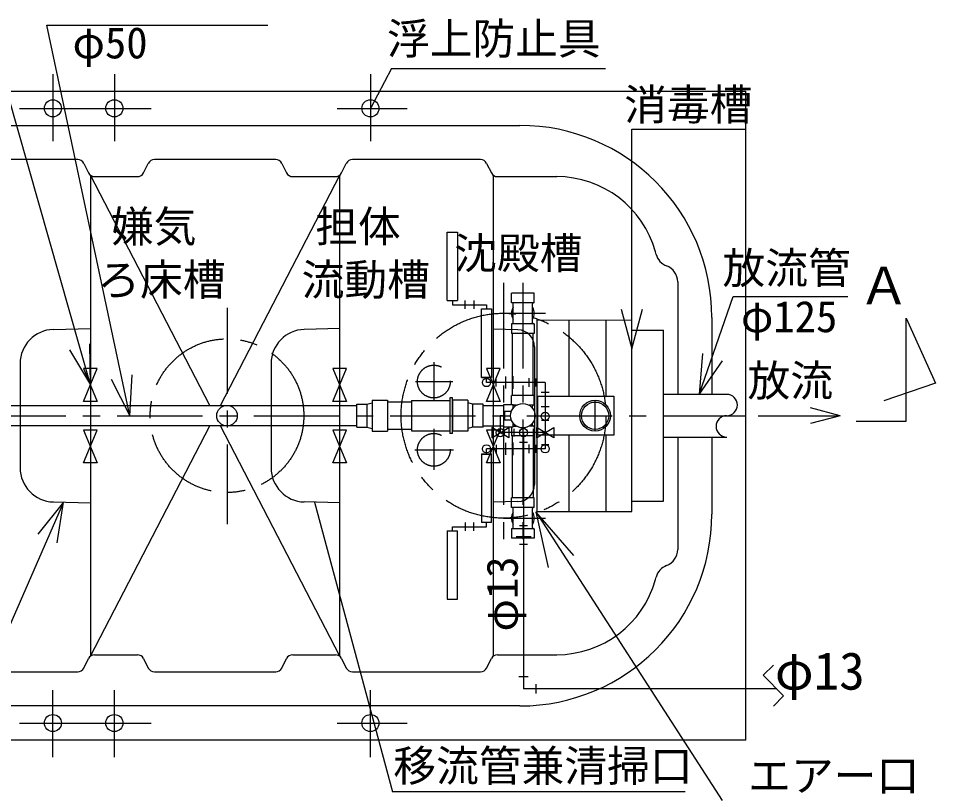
# Model space of a CAD drawing. Units: millimetres, scale not verified. Extents: x -14850 to 14850, y -10500 to 10500.
# Drawn here: x -9341 to -6654, y -257 to 2013 of the extents above; entities that cross this region are included whole.
import ezdxf
from ezdxf.enums import TextEntityAlignment as Align

# ---------------------------------------------------------------- set-up
doc = ezdxf.new("R2010")
doc.units = ezdxf.units.MM
doc.header["$LTSCALE"] = 50
doc.linetypes.add('CHAIN1', pattern=[8, 5, -1, 1, -1])
doc.linetypes.add('LONG_DASHED1', pattern=[7, 6, -1])
for name, color, linetype, lineweight in [('0-0_機器', 2, 'Continuous', 25), ('0-1_空気管', 3, 'Continuous', 25), ('0-3_文字', 5, 'Continuous', 25), ('0-4_製作', 5, 'Continuous', 25)]:
    doc.layers.add(name, color=color, linetype=linetype, lineweight=lineweight)
doc.styles.add('ＭＳ ゴシック', font='')
doc.styles.get('ＭＳ ゴシック').set_extended_font_data('MS Gothic')

msp = doc.modelspace()

# ---------------------------------------------------------------- linework, layer by layer
at = {"layer": '0-0_機器'}
for p in [(-10209.97, 1799.44), (-7209.97, -100.56)]:
    msp.add_line(p, (-7209.97, 1799.44), dxfattribs=at)
at = {"layer": '0-0_機器', "color": 3}
for p, q in [((-6740.84, 833.74), (-6740.84, 1135.25)), ((-6887.2, 833.74), (-6740.84, 833.74))]:
    msp.add_line(p, q, dxfattribs=at)
at = {"layer": '0-0_機器'}
msp.add_lwpolyline([(-7209.97, -100.56), (-10209.97, -100.56), (-10209.97, 1799.44)], dxfattribs=at)
at = {"layer": '0-0_機器', "color": 3}
msp.add_lwpolyline([(-6740.84, 1135.25), (-6654.32, 944.91), (-6805.72, 893.01)], dxfattribs=at)
at = {"layer": '0-1_空気管'}
for p, q in [((-9014.52, 849.43), (-9257.78, 1992.54)), ((-9257.78, 1992.54), (-8610.26, 1992.54)), ((-9640.88, 1699.44), (-7871.97, 1699.44)), ((-7544.19, 569.28), (-7544.19, 1688.22)), ((-7544.19, 1688.22), (-7209.97, 1688.22)), ((-9167.33, 1599.44), (-9640.88, 1599.44)), ((-9149.44, 1588.38), (-9135.5, 1560.49)), ((-8974.44, 1560.49), (-8960.5, 1588.38)), ((-8587.33, 1599.44), (-8942.61, 1599.44)), ((-8569.44, 1588.38), (-8555.5, 1560.49)), ((-8394.44, 1560.49), (-8380.5, 1588.38)), ((-7987.33, 1599.44), (-8362.61, 1599.44)), ((-7969.44, 1588.38), (-7955.5, 1560.49)), ((-9129.97, 1553.71), (-9129.97, 145.16)), ((-8780.52, 879.44), (-9129.97, 1553.71)), ((-9117.61, 1549.44), (-8992.33, 1549.44)), ((-8749.42, 879.44), (-8399.97, 1553.71)), ((-8537.61, 1549.44), (-8409, 1549.44)), ((-8399.97, 145.16), (-8399.97, 1553.71)), ((-7949.97, 1553.71), (-7949.97, 145.16)), ((-7937.61, 1549.44), (-7764.29, 1549.44)), ((-8084.97, 1186.44), (-8084.97, 1386.44)), ((-8084.97, 1386.44), (-8054.97, 1386.44)), ((-8054.97, 1386.44), (-8054.97, 1186.44)), ((-7409.97, 1241.36), (-7409.97, 911.94)), ((-8084.97, 1186.44), (-8054.97, 1186.44)), ((-8069.97, 1186.44), (-8069.97, 1174.43)), ((-8032.47, 1162.44), (-8032.47, 1186.44)), ((-8007.47, 1186.44), (-8007.47, 1162.44)), ((-7829.97, 1208.44), (-7896.97, 1208.44)), ((-7896.97, 1180.34), (-7896.97, 1208.44)), ((-7829.97, 1180.34), (-7829.97, 1208.44)), ((-7347.37, 911.94), (-7247.41, 1198.81)), ((-7247.41, 1198.81), (-6912.02, 1198.81)), ((-8069.97, 1174.43), (-7969.97, 1174.43)), ((-7984.97, 960.94), (-7984.97, 1162.44)), ((-7984.97, 1162.44), (-7954.97, 1162.44)), ((-7969.97, 1174.43), (-7969.97, 1162.44)), ((-7954.97, 1162.44), (-7954.97, 960.94)), ((-7829.97, 1180.34), (-7896.97, 1180.34)), ((-7892.08, 1121.63), (-7892.08, 1177.24)), ((-7834.87, 1121.63), (-7834.87, 1177.24)), ((-7821.95, 1129.9), (-7544.19, 1129.59)), ((-7821.95, 568.97), (-7821.95, 1129.9)), ((-7727.93, 906.94), (-7727.93, 1129.8)), ((-7620.53, 1129.68), (-7620.53, 906.94)), ((-7309.97, 1137.44), (-7309.97, 911.94)), ((-9238.59, 1101.99), (-9129.97, 1104.83)), ((-8399.97, 1104.7), (-8503.59, 1101.99)), ((-7877.66, 1100.71), (-7949.97, 1102.6)), ((-7896.97, 1118.53), (-7896.97, 1090.43)), ((-7829.97, 1118.53), (-7896.97, 1118.53)), ((-7829.97, 1118.53), (-7829.97, 1090.43)), ((-7829.97, 1090.43), (-7896.97, 1090.43)), ((-7893.47, 908.44), (-7893.47, 1090.43)), ((-7833.47, 908.44), (-7833.47, 1090.43)), ((-7544.19, 1099.59), (-7451.03, 1099.59)), ((-7451.03, 599.28), (-7451.03, 1099.59)), ((-7828.97, 1050.73), (-7828.97, 648.14)), ((-9335.97, 1002.02), (-9335.97, 696.85)), ((-8600.97, 1002.02), (-8600.97, 696.85)), ((-7984.97, 962.43), (-7954.97, 962.43)), ((-7984.97, 960.94), (-7954.97, 960.94)), ((-7969.97, 946.44), (-7969.97, 960.94)), ((-7797.97, 946.44), (-7969.97, 946.44)), ((-7941.91, 934.93), (-7941.91, 957.94)), ((-7913.97, 963.94), (-7913.97, 928.94)), ((-7892.97, 964.94), (-7892.97, 927.94)), ((-7845.97, 958.94), (-7845.97, 933.93)), ((-7825.97, 957.94), (-7825.97, 934.93)), ((-7797.97, 946.44), (-7797.97, 752.43)), ((-7809.47, 918.43), (-7786.47, 918.43)), ((-8304.97, 894.44), (-8259.97, 894.44)), ((-8304.97, 894.44), (-8304.97, 804.43)), ((-8259.97, 894.44), (-8259.97, 804.43)), ((-8189.97, 889.44), (-8259.97, 889.44)), ((-8189.97, 893.93), (-8077.47, 893.93)), ((-8189.97, 893.93), (-8189.97, 804.94)), ((-8069.97, 797.43), (-8069.97, 901.44)), ((-8024.97, 894.44), (-8069.97, 894.44)), ((-8024.97, 894.44), (-8024.97, 804.43)), ((-7829.97, 908.44), (-7896.97, 908.44)), ((-7896.97, 882.19), (-7896.97, 908.44)), ((-7829.97, 880.34), (-7829.97, 908.44)), ((-7819.95, 791.94), (-7819.95, 906.94)), ((-7819.95, 906.94), (-7596.95, 906.94)), ((-7596.95, 906.94), (-7596.95, 791.94)), ((-7266.22, 911.94), (-7451.03, 911.94)), ((-9709.97, 879.44), (-8349.97, 879.44)), ((-8349.97, 815.94), (-8349.97, 882.93)), ((-8319.97, 882.93), (-8319.97, 815.94)), ((-8009.97, 815.94), (-8009.97, 882.93)), ((-7979.97, 815.94), (-7979.97, 882.93)), ((-7979.97, 879.44), (-7919.47, 879.44)), ((-7919.47, 816.68), (-7919.47, 881.89)), ((-7919.17, 882.19), (-7891.97, 882.19)), ((-7891.97, 871.25), (-7891.97, 882.19)), ((-7881.72, 880.34), (-7891.97, 880.34)), ((-7891.97, 879.93), (-7882.39, 879.93)), ((-7829.97, 880.34), (-7845.22, 880.34)), ((-7834.87, 871.11), (-7834.87, 877.24)), ((-7786.47, 875.44), (-7809.47, 875.44)), ((-7929.47, 849.43), (-7929.47, 799.94)), ((-7917.47, 849.43), (-7929.47, 849.43)), ((-7786.97, 835.44), (-7808.97, 835.44)), ((-8349.97, 819.44), (-9709.97, 819.44)), ((-9129.97, 145.16), (-8780.52, 819.44)), ((-8399.97, 145.16), (-8749.42, 819.44)), ((-8189.97, 809.43), (-8259.97, 809.43)), ((-7979.97, 819.44), (-7919.47, 819.44)), ((-7919.47, 818.97), (-7941.47, 818.97)), ((-7896.97, 816.68), (-7896.97, 790.43)), ((-7891.97, 818.94), (-7882.39, 818.94)), ((-7881.72, 818.53), (-7891.97, 818.53)), ((-7889.47, 811.43), (-7889.47, 788.44)), ((-7829.97, 818.53), (-7845.22, 818.53)), ((-7834.87, 821.63), (-7834.87, 827.76)), ((-7833.47, 811.43), (-7833.47, 608.44)), ((-7829.97, 818.53), (-7829.97, 790.43)), ((-8304.97, 804.43), (-8259.97, 804.43)), ((-8189.97, 804.94), (-8077.47, 804.94)), ((-8069.97, 797.43), (-8077.47, 797.43)), ((-8024.97, 804.43), (-8069.97, 804.43)), ((-7797.97, 799.94), (-7929.47, 799.94)), ((-7829.97, 790.43), (-7896.97, 790.43)), ((-7893.47, 608.44), (-7893.47, 790.43)), ((-7861.47, 799.94), (-7861.47, 458.48)), ((-7596.95, 791.94), (-7819.95, 791.94)), ((-7727.93, 569.07), (-7727.93, 791.94)), ((-7620.53, 791.94), (-7620.53, 569.19)), ((-7451.03, 786.94), (-7266.22, 786.94)), ((-7409.97, 786.94), (-7409.97, 457.51)), ((-7309.97, 786.94), (-7309.97, 561.44)), ((-7797.97, 752.43), (-7969.97, 752.43)), ((-7969.97, 737.94), (-7969.97, 752.43)), ((-7941.91, 763.94), (-7941.91, 740.94)), ((-7913.97, 769.93), (-7913.97, 734.93)), ((-7897.09, 764.96), (-7897.09, 764.94)), ((-7892.97, 770.93), (-7892.97, 733.93)), ((-7872.97, 771.93), (-7849.97, 771.93)), ((-7845.97, 764.94), (-7845.97, 739.93)), ((-7825.97, 763.94), (-7825.97, 740.94)), ((-7786.97, 764.43), (-7808.97, 764.43)), ((-7984.97, 737.94), (-7984.97, 536.44)), ((-7984.97, 737.94), (-7954.97, 737.94)), ((-7984.97, 736.44), (-7954.97, 736.44)), ((-7954.97, 536.44), (-7954.97, 737.94)), ((-9238.59, 596.89), (-9129.97, 594.04)), ((-8399.97, 594.17), (-8503.59, 596.89)), ((-8473.51, 596.1), (-8245.39, -251.74)), ((-7877.66, 598.16), (-7949.97, 596.27)), ((-7829.97, 608.44), (-7896.97, 608.44)), ((-7896.97, 580.34), (-7896.97, 608.44)), ((-7829.97, 580.34), (-7829.97, 608.44)), ((-7544.19, 599.28), (-7451.03, 599.28)), ((-7829.97, 580.34), (-7896.97, 580.34)), ((-7892.08, 521.63), (-7892.08, 577.24)), ((-7834.87, 521.63), (-7834.87, 577.24)), ((-7825.43, 567.7), (-7279.34, -277.78)), ((-7825.43, 567.7), (-7789.7, 405.26)), ((-7714.57, 440.13), (-7825.43, 567.7)), ((-7821.95, 568.97), (-7544.19, 569.28)), ((-8084.97, 512.44), (-8084.97, 312.43)), ((-8084.97, 512.44), (-8054.97, 512.44)), ((-8069.97, 512.44), (-8069.97, 524.43)), ((-8069.97, 524.43), (-7969.97, 524.43)), ((-8054.97, 312.43), (-8054.97, 512.44)), ((-8032.47, 536.44), (-8032.47, 512.44)), ((-8007.47, 512.44), (-8007.47, 536.44)), ((-7954.97, 536.44), (-7984.97, 536.44)), ((-7969.97, 524.43), (-7969.97, 536.44)), ((-7896.97, 518.53), (-7896.97, 490.43)), ((-7829.97, 518.53), (-7896.97, 518.53)), ((-7873.47, 528.08), (-7849.47, 528.08)), ((-7829.97, 518.53), (-7829.97, 490.43)), ((-7829.97, 490.43), (-7896.97, 490.43)), ((-7883.47, 496.08), (-7839.47, 496.08)), ((-7873.47, 473.08), (-7849.47, 473.08)), ((-8084.97, 312.43), (-8054.97, 312.43)), ((-9149.44, 110.49), (-9135.5, 138.38)), ((-9117.61, 149.43), (-8992.33, 149.43)), ((-8974.44, 138.38), (-8960.5, 110.49)), ((-8569.44, 110.49), (-8555.5, 138.38)), ((-8537.61, 149.43), (-8412.33, 149.43)), ((-8394.44, 138.38), (-8380.5, 110.49)), ((-7969.44, 110.49), (-7955.5, 138.38)), ((-7937.61, 149.43), (-7764.29, 149.43)), ((-9640.88, 99.44), (-9167.33, 99.44)), ((-8942.61, 99.44), (-8587.33, 99.44)), ((-8362.61, 99.44), (-7987.33, 99.44)), ((-7871.97, -0.56), (-9640.88, -0.56)), ((-7387.6, -251.74), (-8245.39, -251.74))]:
    msp.add_line(p, q, dxfattribs=at)
at = {"layer": '0-1_空気管', "color": 4}
for p, q in [((-8248.5, 1865.97), (-8309.97, 1749.44)), ((-8248.5, 1865.97), (-7621.35, 1865.97)), ((-6933.73, 849.43), (-7020.66, 872.73)), ((-7174.01, 849.43), (-6939.97, 849.43)), ((-6933.73, 849.43), (-7020.66, 826.14))]:
    msp.add_line(p, q, dxfattribs=at)
at = {"layer": '0-1_空気管', "linetype": 'CHAIN1'}
for p, q in [((-7919.97, 1238.05), (-7919.97, 458.48)), ((-7863.47, 1238.05), (-7863.47, 458.48)), ((-8729.97, 1164.8), (-8729.97, 531.73)), ((-7920.2, 1149.44), (-7796.99, 1149.44)), ((-8124.19, 1006.44), (-8124.19, 892.73)), ((-8177.73, 949.44), (-8068.71, 949.44)), ((-7651.95, 804.44), (-7651.95, 894.44)), ((-10251.85, 849.43), (-7209.97, 849.43)), ((-8124.19, 811.13), (-8124.19, 690.44)), ((-8179.74, 749.43), (-8066.7, 749.43)), ((-7920.2, 549.44), (-7796.99, 549.44))]:
    msp.add_line(p, q, dxfattribs=at)
at = {"layer": '0-1_空気管', "linetype": 'LONG_DASHED1'}
for p, q in [((-7969.97, 962.43), (-7969.97, 960.94)), ((-8069.97, 894.44), (-8069.97, 804.43)), ((-7861.47, 601.62), (-7861.47, 473.08))]:
    msp.add_line(p, q, dxfattribs=at)
at = {"layer": '0-1_空気管', "color": 6}
msp.add_line((-7861.47, 496.08), (-7861.47, 49.44), dxfattribs=at)
at = {"layer": '0-1_空気管'}
for points in [[(-9129.97, 939.44), (-9433.58, 2003.31), (-10045.47, 2003.31)], [(-7575.25, 1161.31), (-7544.19, 1045.4), (-7513.14, 1161.31)], [(-9191.64, 1042.38), (-9129.97, 939.44), (-9131.91, 1059.42)], [(-7337.35, 1031.52), (-7347.37, 911.94), (-7278.9, 1010.49)], [(-9068.87, 956.42), (-9014.52, 849.43), (-9008.09, 969.26)], [(-8349.97, 882.93), (-8319.97, 882.93), (-8304.97, 886.93)], [(-8069.97, 901.44), (-8077.47, 901.44), (-8077.47, 797.43)], [(-7979.97, 882.93), (-8009.97, 882.93), (-8024.97, 886.93)], [(-7897.29, 861.44), (-7917.47, 861.44), (-7917.47, 837.44), (-7897.29, 837.44)], [(-8349.97, 815.94), (-8319.97, 815.94), (-8304.97, 811.94)], [(-7979.97, 815.94), (-8009.97, 815.94), (-8024.97, 811.94)], [(-7919.47, 816.68), (-7891.97, 816.68), (-7891.97, 827.62)], [(-9209.14, 596.11), (-9590.65, -276.52), (-10155.03, -276.52)], [(-9227.45, 477.52), (-9209.14, 596.11), (-9284.29, 502.56)]]:
    msp.add_lwpolyline(points, dxfattribs=at)
for points in [[(-9109.97, 987.44), (-9149.97, 987.44), (-9109.97, 891.44), (-9149.97, 891.44)], [(-8379.97, 987.44), (-8419.97, 987.44), (-8379.97, 891.44), (-8419.97, 891.44)], [(-7929.97, 987.44), (-7969.97, 987.44), (-7929.97, 891.44), (-7969.97, 891.44)], [(-9109.97, 807.44), (-9149.97, 807.44), (-9109.97, 711.44), (-9149.97, 711.44)], [(-8379.97, 807.44), (-8419.97, 807.44), (-8379.97, 711.44), (-8419.97, 711.44)], [(-7929.97, 807.44), (-7969.97, 807.44), (-7929.97, 711.44), (-7969.97, 711.44)], [(-7904.47, 784.93), (-7954.47, 814.94), (-7954.47, 784.93), (-7904.47, 814.94)], [(-7772.97, 784.93), (-7822.97, 814.94), (-7822.97, 784.93), (-7772.97, 814.94)]]:
    msp.add_lwpolyline(points, close=True, dxfattribs=at)
at = {"layer": '0-1_空気管', "linetype": 'CHAIN1'}
for centre, radius in [((-7919.97, 849.43), 300), ((-8729.97, 849.43), 225), ((-8124.19, 949.44), 48), ((-8124.19, 749.43), 48)]:
    msp.add_circle(centre, radius, dxfattribs=at)
at = {"layer": '0-1_空気管'}
for centre, radius in [((-7969.97, 946.44), 12), ((-7651.95, 849.43), 45), ((-7651.95, 849.43), 40), ((-8729.97, 849.43), 30), ((-7863.47, 849.43), 35.89), ((-7797.97, 847.44), 12), ((-7929.47, 799.94), 12), ((-7861.47, 799.94), 12), ((-7969.97, 752.43), 12), ((-7797.97, 752.43), 12)]:
    msp.add_circle(centre, radius, dxfattribs=at)
for centre, radius, start, end in [((-7871.97, 1137.44), 562, 0, 90), ((-9167.33, 1579.44), 20, 26.56505, 90), ((-8942.61, 1579.44), 20, 90, 153.43494), ((-8587.33, 1579.44), 20, 26.56505, 90), ((-8362.61, 1579.44), 20, 90, 153.43494), ((-7987.33, 1579.44), 20, 26.56505, 90), ((-9117.61, 1569.44), 20, 206.56503, 270), ((-8992.33, 1569.44), 20, 270, 333.43494), ((-8537.61, 1569.44), 20, 206.56503, 270), ((-8412.33, 1569.44), 20, 270, 333.43494), ((-7937.61, 1569.44), 20, 206.56503, 270), ((-7764.29, 1249.44), 300, 15.466, 90), ((-9209.97, 849.43), 1800, 15.21593, 15.466), ((-7424.83, 1334.98), 50, 195.21593, 249.42366), ((-7459.97, 1241.36), 50, 0, 69.42366), ((-7863.47, 1149.44), 33.5, 148.62476, 211.37523), ((-7895.17, 1177.24), 3.1, 0, 90), ((-7831.77, 1177.24), 3.1, 90, 180), ((-7863.47, 1149.44), 33.5, 328.62476, 31.37523), ((-9235.97, 1002.02), 100, 91.5, 180), ((-8500.97, 1002.02), 100, 91.5, 180), ((-7895.17, 1121.63), 3.1, 270, 0), ((-7831.77, 1121.63), 3.1, 180, 270), ((-7878.97, 1050.73), 50, 0, 88.49998), ((-7266.22, 880.69), 31.25, 270, 90), ((-7919.17, 881.89), 0.3, 90, 180), ((-7831.77, 877.24), 3.1, 90, 180), ((-7266.22, 818.19), 31.25, 90, 270), ((-7831.77, 821.63), 3.1, 180, 270), ((-9235.97, 696.85), 100, 180, 268.5), ((-8500.97, 696.85), 100, 180, 268.5), ((-7878.97, 648.14), 50, 271.5, 0), ((-7863.47, 549.44), 33.5, 148.62476, 211.37523), ((-7895.17, 577.24), 3.1, 0, 90), ((-7831.77, 577.24), 3.1, 90, 180), ((-7863.47, 549.44), 33.5, 328.62476, 31.37523), ((-7871.97, 561.44), 562, 270, 0), ((-7895.17, 521.63), 3.1, 270, 0), ((-7831.77, 521.63), 3.1, 180, 270), ((-7459.97, 457.51), 50, 290.57632, 0), ((-7424.83, 363.89), 50, 110.57632, 164.78406), ((-9209.97, 849.43), 1800, 344.53398, 344.78406), ((-7764.29, 449.44), 300, 270, 344.53398), ((-9117.61, 129.44), 20, 90, 153.43494), ((-8992.33, 129.44), 20, 26.56505, 90), ((-8537.61, 129.44), 20, 90, 153.43494), ((-8412.33, 129.44), 20, 26.56505, 90), ((-7937.61, 129.44), 20, 90, 153.43494), ((-9167.33, 119.44), 20, 270, 333.43494), ((-8942.61, 119.44), 20, 206.56503, 270), ((-8587.33, 119.44), 20, 270, 333.43494), ((-8362.61, 119.44), 20, 206.56503, 270), ((-7987.33, 119.44), 20, 270, 333.43494)]:
    msp.add_arc(centre, radius, start, end, dxfattribs=at)
at = {"layer": '0-3_文字', "color": 7}
for p, q in [((-9239.97, 1849.64), (-9239.97, 1653.16)), ((-9059.97, 1849.64), (-9059.97, 1653.16)), ((-8309.97, 1849.64), (-8309.97, 1653.16)), ((-9337.3, 1749.44), (-8952.15, 1749.44)), ((-8407.3, 1749.44), (-8202.15, 1749.44)), ((-9239.97, -150.77), (-9239.97, 45.71)), ((-9059.97, -150.77), (-9059.97, 45.71)), ((-8309.97, -150.77), (-8309.97, 45.71)), ((-9337.3, -50.56), (-8952.15, -50.56)), ((-8407.3, -50.56), (-8202.15, -50.56))]:
    msp.add_line(p, q, dxfattribs=at)
for centre in [(-9239.97, 1749.44), (-9059.97, 1749.44), (-8309.97, 1749.44), (-9239.97, -50.56), (-9059.97, -50.56), (-8309.97, -50.56)]:
    msp.add_circle(centre, 25, dxfattribs=at)
at = {"layer": '0-4_製作', "color": 7}
for p, q in [((-7159.63, 89.21), (-7129.63, 119.21)), ((-7099.63, 29.21), (-7159.63, 89.21)), ((-7129.63, -0.79), (-7099.63, 29.21))]:
    msp.add_line(p, q, dxfattribs=at)
at = {"layer": '0-4_製作', "color": 6}
for p, q in [((-7874.97, 85.44), (-7847.97, 85.44)), ((-7825.47, 62.94), (-7825.47, 35.94)), ((-7119.85, 49.44), (-7861.47, 49.44))]:
    msp.add_line(p, q, dxfattribs=at)

# ---------------------------------------------------------------- texts
at = {"layer": '0-0_機器', "color": 4, "style": 'ＭＳ ゴシック'}
msp.add_text('Ａ', height=110, dxfattribs=at).set_placement((-6880.8, 1142.64), align=Align.BOTTOM_LEFT)
at = {"layer": '0-1_空気管', "color": 4, "style": 'ＭＳ ゴシック'}
for s, p in [('φ50', (-9182.41, 1868.12)), ('消毒槽', (-7566.46, 1687.38)), ('嫌気', (-9069.84, 1330.11)), ('担体', (-8471.35, 1330.11)), ('沈殿槽', (-8064.48, 1252.11)), ('放流管', (-7278.57, 1208.51)), ('ろ床槽', (-9109.84, 1174.11)), ('流動槽', (-8511.35, 1174.11)), ('φ125', (-7224.5, 1066.32)), ('放流', (-7205.22, 878.82)), ('移流管兼清掃口', (-8242.79, -249.14)), ('\u3000エアー口\u3000', (-7328.55, -277.78))]:
    msp.add_text(s, height=91.79, dxfattribs=at).set_placement(p, align=Align.BOTTOM_LEFT)
msp.add_text('φ13', height=91.79, rotation=90, dxfattribs=at).set_placement((-7850.64, 217.47), align=Align.BOTTOM_LEFT)
at = {"layer": '0-3_文字', "color": 4, "style": 'ＭＳ ゴシック'}
msp.add_text('浮上防止具', height=91.79, dxfattribs=at).set_placement((-8261.44, 1880.13), align=Align.BOTTOM_LEFT)
at = {"layer": '0-4_製作', "color": 4, "style": 'ＭＳ ゴシック'}
msp.add_text('φ13', height=110, dxfattribs=at).set_placement((-7125.32, 14.21), align=Align.BOTTOM_LEFT)

doc.saveas('drawing.dxf')
